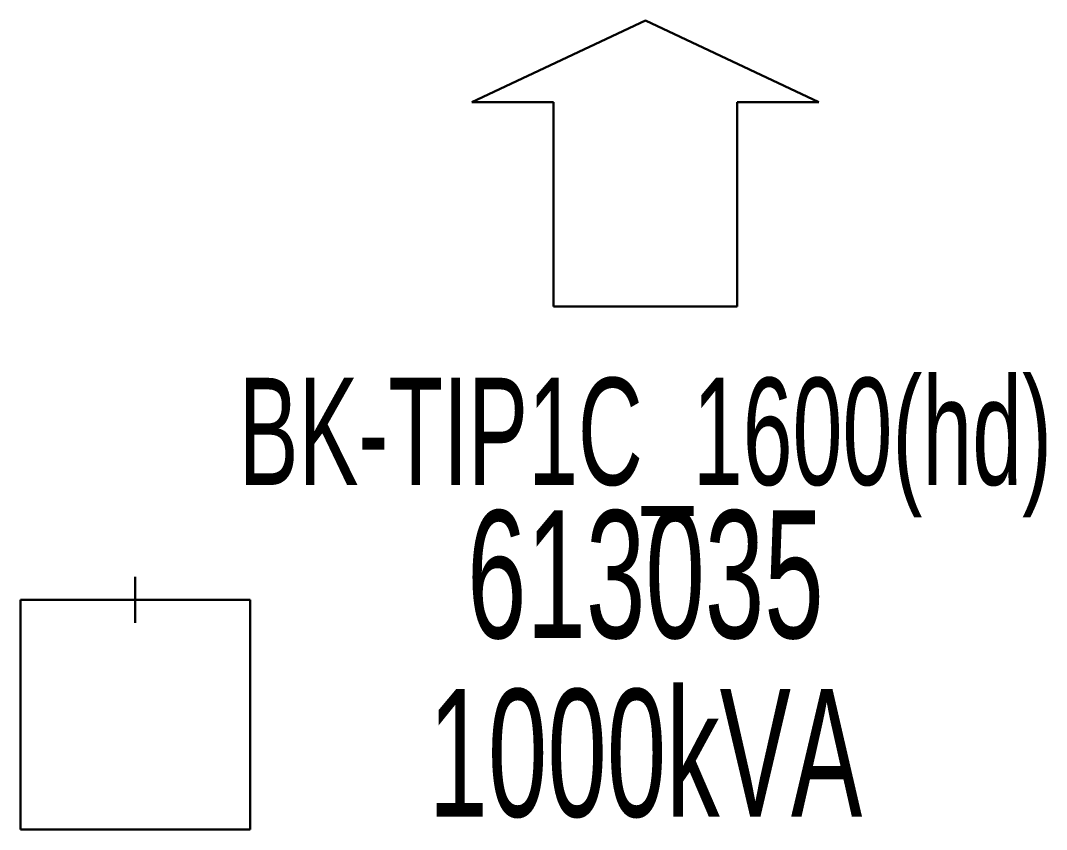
# Model space of a CAD drawing. Header units: millimetres. Extents: x 415613 to 418320, y 4041404 to 4044577.
# Drawn here: x 415613.22 to 415633.33, y 4043993.42 to 4044009.27 of the extents above; entities that cross this region are included whole.
import ezdxf
from ezdxf.enums import TextEntityAlignment as Align

# ---------------------------------------------------------------- set-up
doc = ezdxf.new("R2010")
doc.units = ezdxf.units.MM
doc.layers.add('TRAFO_MEVCUT', color=5, linetype='Continuous', lineweight=30)
doc.styles.get("Standard").update_dxf_attribs({"font": 'Arial'})

# ---------------------------------------------------------------- blocks, each defined once
blk = doc.blocks.new('MEV_BINA_KARE')
at = {"layer": 'TRAFO_MEVCUT', "linetype": 'Continuous'}
for p, q in [((0, 1.8), (0, 2.7)), ((-2.25, -2.25), (-2.25, 2.25)), ((-2.25, 2.25), (2.25, 2.25)), ((2.25, 2.25), (2.25, -2.25)), ((2.25, -2.25), (-2.25, -2.25))]:
    blk.add_line(p, q, dxfattribs=at)
blk = doc.blocks.new('MEV_BETKOSK')
at = {"layer": 'TRAFO_MEVCUT', "linetype": 'Continuous'}
for p, q in [((-3.4, 2), (0, 3.6)), ((0, 3.6), (3.4, 2)), ((-1.8, 2), (-3.4, 2)), ((-1.8, -2), (-1.8, 2)), ((3.4, 2), (1.8, 2)), ((1.8, 2), (1.8, -2)), ((1.8, -2), (-1.8, -2))]:
    blk.add_line(p, q, dxfattribs=at)

msp = doc.modelspace()

# ---------------------------------------------------------------- block references
at = {"layer": 'TRAFO_MEVCUT'}
for name, p in [('MEV_BETKOSK', (415625.466, 4044005.67)), ('MEV_BINA_KARE', (415615.466, 4043995.67))]:
    msp.add_blockref(name, p, dxfattribs=at)

# ---------------------------------------------------------------- texts
at = {"layer": 'TRAFO_MEVCUT', "width": 0.6}
for s, height, p in [('BK-TIP1C_1600(hd)', 2.1, (415625.466, 4044000.17)), ('613035', 2.5, (415625.466, 4043997.17)), ('1000kVA', 2.5, (415625.466, 4043993.67))]:
    msp.add_text(s, height=height, dxfattribs=at).set_placement(p, align=Align.CENTER)

doc.saveas('drawing.dxf')
